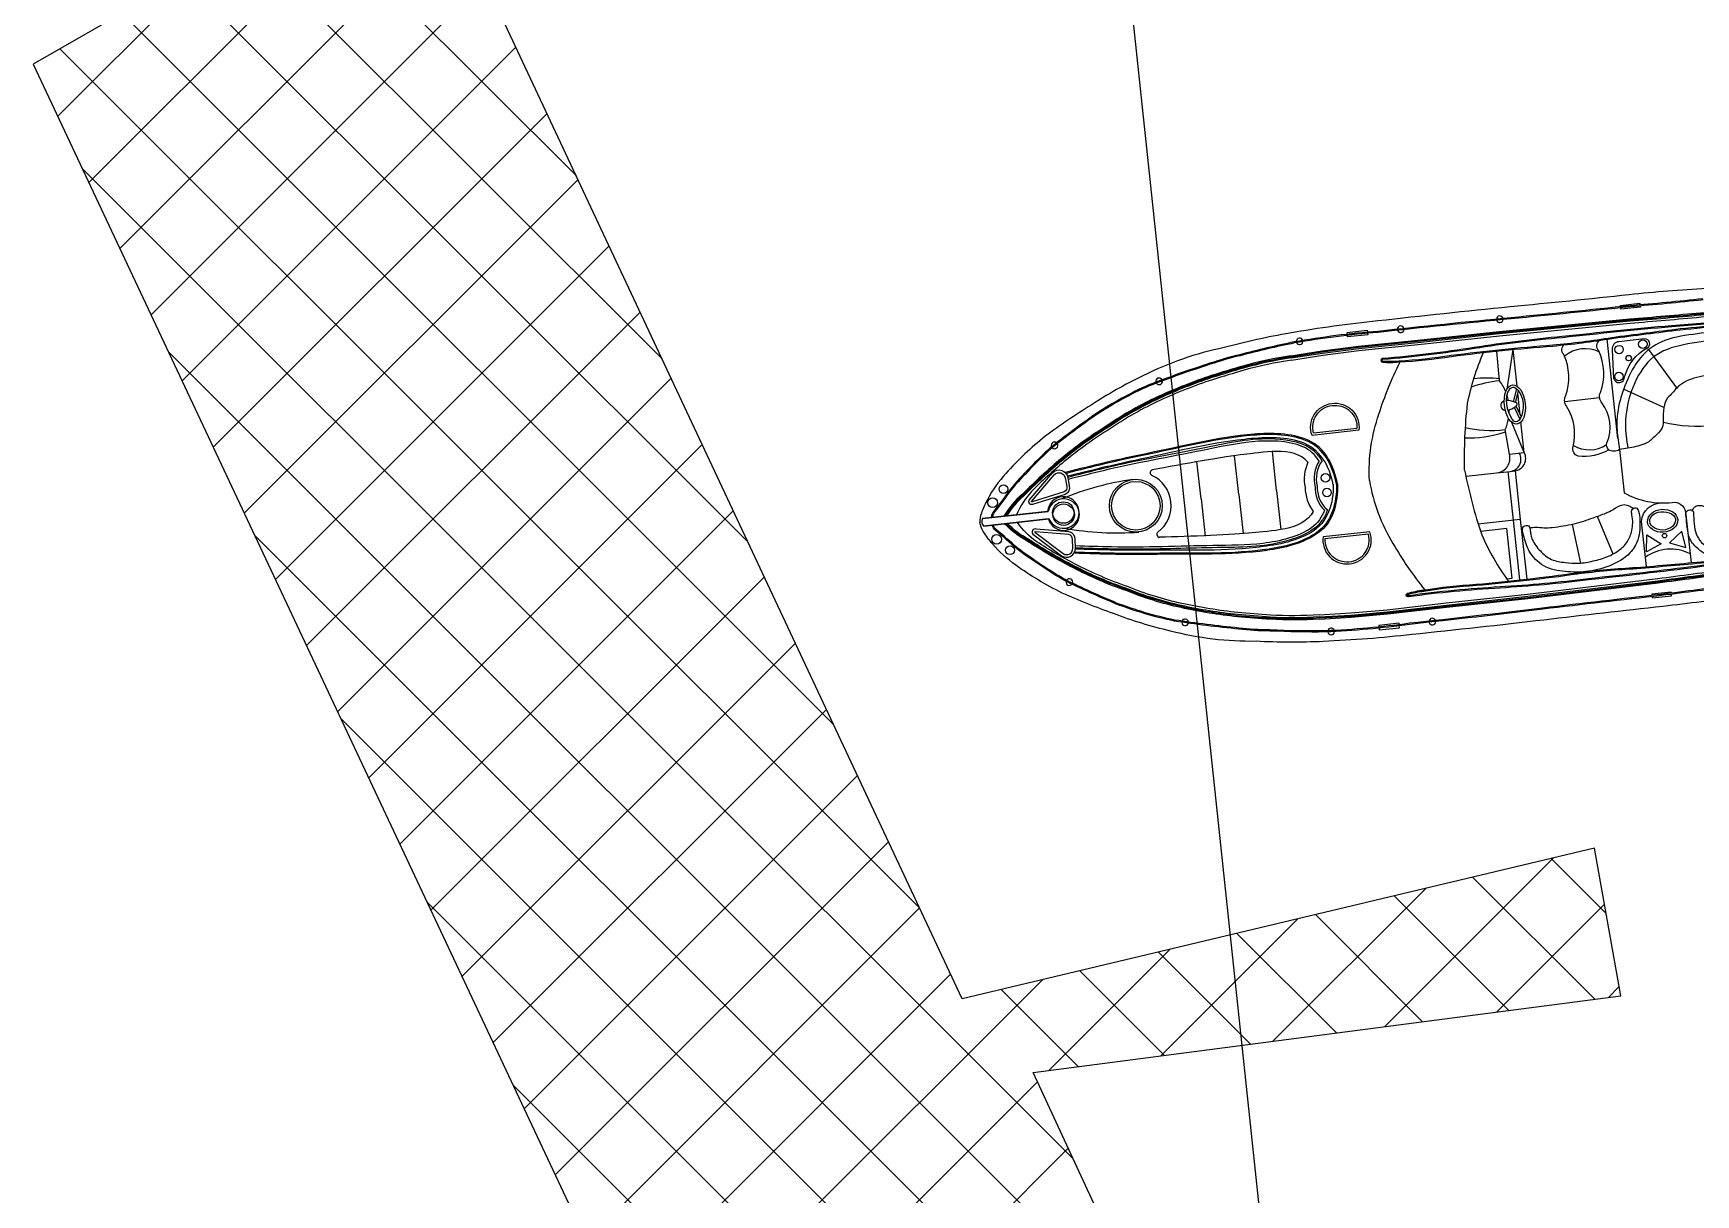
# Model space of a CAD drawing. Header units: metres. Extents: x 351288 to 357899, y 1752801 to 1757437.
# Drawn here: x 351837 to 351913.7, y 1753242.6 to 1753296.2 of the extents above; entities that cross this region are included whole.
import ezdxf

# ---------------------------------------------------------------- set-up
doc = ezdxf.new("R2010")
doc.units = ezdxf.units.M
doc.layers.add('PORT', color=5, linetype='Continuous')
doc.layers.add('village', color=3, linetype='Continuous')

msp = doc.modelspace()

# ---------------------------------------------------------------- linework, layer by layer
at = {"color": 32, "true_color": 0xcd6928}
for p, q in [((351910.088, 1753277.485), (351909.591, 1753282.075)), ((351904.977, 1753279.769), (351905.255, 1753281.605)), ((351905.439, 1753279.907), (351905.255, 1753281.605)), ((351912.816, 1753279.837), (351911.519, 1753281.599)), ((351905.274, 1753279.179), (351905.422, 1753279.785)), ((351905.37, 1753279.155), (351905.502, 1753279.697)), ((351905.583, 1753278.581), (351905.474, 1753279.583)), ((351912.211, 1753278.928), (351910.352, 1753279.765)), ((351905.301, 1753278.932), (351905.568, 1753278.385)), ((351905.389, 1753278.976), (351905.625, 1753278.493)), ((351909.249, 1753279.366), (351907.636, 1753279.192)), ((351905.771, 1753276.841), (351905.199, 1753278.235)), ((351905.771, 1753276.841), (351905.618, 1753278.257)), ((351892.597, 1753274.901), (351892.403, 1753276.699)), ((351894.342, 1753275.09), (351894.147, 1753276.893)), ((351905.087, 1753276.767), (351905.771, 1753276.841)), ((351890.852, 1753274.712), (351890.666, 1753276.435)), ((351894.342, 1753275.09), (351894.537, 1753273.286)), ((351890.852, 1753274.712), (351891.039, 1753272.989)), ((351892.597, 1753274.901), (351892.792, 1753273.103)), ((351905.256, 1753273.718), (351905.554, 1753270.961)), ((351905.585, 1753273.754), (351905.883, 1753270.998)), ((351908.378, 1753271.738), (351907.998, 1753273.527)), ((351909.868, 1753272.156), (351909.151, 1753273.893))]:
    msp.add_line(p, q, dxfattribs=at)
for points in [[(351923.327, 1753278.224, 0.01736), (351922.795, 1753282.235, 0.12634), (351922.048, 1753284.072, 0.172899), (351919.502, 1753284.758, 0.013884), (351917.313, 1753284.605, 0.008973), (351914.185, 1753284.414, 0.01509), (351910.613, 1753284.126, -0.002245), (351905.116, 1753283.569, 0.003342), (351899.018, 1753282.921, 0.016984), (351894.951, 1753282.359, 0.024546), (351891.925, 1753281.687, 0.067942), (351888.171, 1753280.382, 0.033948), (351885.777, 1753279.032, 0.022001), (351883.666, 1753277.598, 0.042872), (351881.844, 1753275.878, 0.059514), (351881.009, 1753274.694, 0.046364), (351880.715, 1753274.04, 0.104882), (351880.648, 1753273.609, 0.104882)], [(351914.015, 1753283.942, -0.006425), (351910.65, 1753283.623, -0.002217), (351905.165, 1753283.067, 0.003368), (351899.017, 1753282.439, 0.024633), (351895.154, 1753281.951, 0.015037), (351892.648, 1753281.361, 0.025439), (351891.267, 1753280.966, 0.013843), (351888.448, 1753279.971, 0.040266), (351885.992, 1753278.626, 0.016729), (351883.896, 1753277.059, 0.029739), (351882.04, 1753275.142, -0.01525), (351881.29, 1753274.135, 0.132389), (351881.19, 1753273.93, 0.028442), (351881.172, 1753273.839, 0.028442)], [(351914.02, 1753283.893, -0.006424), (351910.655, 1753283.574, -0.002217), (351905.169, 1753283.018, 0.003368), (351899.021, 1753282.39, 0.024633), (351895.164, 1753281.903, 0.015038), (351892.66, 1753281.313, 0.025461), (351891.282, 1753280.919, 0.013839), (351888.467, 1753279.925, 0.040238), (351886.02, 1753278.585, 0.016715), (351883.928, 1753277.021, 0.029693), (351882.079, 1753275.111, -0.015234), (351881.328, 1753274.104, 0.134036), (351881.238, 1753273.919, 0.024879), (351881.223, 1753273.845, 0.024879)], [(351895.003, 1753281.31), (351896.445, 1753281.536), (351898.119, 1753281.752), (351900.853, 1753282.03), (351904.607, 1753282.436), (351910.634, 1753283.018, 0.002601), (351913.91, 1753283.3, -0.004411), (351916.695, 1753283.541, -0.013009), (351918.619, 1753283.619, -0.113396), (351919.679, 1753283.367, -0.146005), (351920.164, 1753282.913, -1.595219)], [(351895.01, 1753281.261), (351896.451, 1753281.487), (351898.124, 1753281.703), (351900.859, 1753281.981), (351904.612, 1753282.387), (351910.638, 1753282.969, 0.002601), (351913.915, 1753283.25, -0.004411), (351916.699, 1753283.492, -0.013003), (351918.619, 1753283.57, -0.113337), (351919.657, 1753283.322, -0.144821), (351920.115, 1753282.897, -0.138987)], [(351895.018, 1753281.212), (351896.458, 1753281.438), (351898.13, 1753281.653), (351900.864, 1753281.932), (351904.617, 1753282.338), (351910.643, 1753282.919, 0.002601), (351913.919, 1753283.201, -0.00441), (351916.702, 1753283.443, -0.012997), (351918.619, 1753283.52, -0.113276), (351919.635, 1753283.278, -0.142458), (351920.068, 1753282.88, -0.142458)], [(351895.033, 1753281.115), (351896.472, 1753281.34), (351898.141, 1753281.555), (351900.874, 1753281.833), (351904.627, 1753282.239), (351910.651, 1753282.821, 0.002601), (351913.928, 1753283.103, -0.00441), (351916.71, 1753283.344, -0.002867), (351917.131, 1753283.37, -0.002867)], [(351918.929, 1753278.617), (351918.824, 1753279.592, 0.202722), (351917.189, 1753282.507, 0.178768), (351915.632, 1753282.965, -0.010028), (351912.57, 1753282.7, 0.005356), (351907.525, 1753282.197, 0.016605), (351903.455, 1753281.693, -0.018921), (351899.231, 1753281.184, 0.925873), (351899.224, 1753281.017, 0.041202), (351899.984, 1753281.027, 0.024461), (351902.41, 1753281.285, -0.012888), (351907.085, 1753281.763, 0.019359), (351909.813, 1753282.112, -0.002375), (351912.97, 1753282.517, 0.006386), (351914.985, 1753282.719, 0.013656), (351915.791, 1753282.816, 0.862706), (351915.792, 1753282.971, -0.648089)], [(351915.787, 1753282.921, 0.016488), (351915.636, 1753282.916, -0.010023), (351912.574, 1753282.651, 0.005356), (351907.53, 1753282.148, 0.016607), (351903.463, 1753281.644, -0.018921), (351899.235, 1753281.135, -0.01143), (351899.233, 1753281.135, 0.913283), (351899.229, 1753281.067, 0.041174), (351899.98, 1753281.077, 0.024478), (351902.403, 1753281.334, -0.012889), (351907.081, 1753281.812, 0.019362), (351909.806, 1753282.161, -0.002377), (351912.965, 1753282.567, 0.006391), (351914.98, 1753282.768, 0.013664), (351915.784, 1753282.865, -0.000701), (351915.784, 1753282.865, 0.819976), (351915.787, 1753282.921, 0.819976)], [(351909.67, 1753276.967, -0.164009), (351908.264, 1753276.679, -0.407559), (351908.022, 1753277.117, 0.20466), (351907.74, 1753278.958, -0.28657), (351907.671, 1753279.446, 0.198759), (351907.596, 1753281.369, -0.45148), (351907.633, 1753281.847, -1.463971)], [(351910.166, 1753276.977, -0.291269), (351909.661, 1753276.972, -0.299867), (351909.585, 1753277.286, 0.273478), (351909.354, 1753279.132, -0.28657), (351909.285, 1753279.621, 0.198759), (351909.21, 1753281.543, -0.45148), (351909.247, 1753282.022, -1.463971)], [(351895.003, 1753281.31, 0.031596), (351892.778, 1753280.835, 0.004928), (351891.328, 1753280.397, 0.02844), (351888.875, 1753279.428, 0.042875), (351886.567, 1753278.12, 0.035347), (351884.414, 1753276.575, 0.024093), (351882.602, 1753274.911, 0.079837), (351881.754, 1753273.902)], [(351895.01, 1753281.261, 0.031592), (351892.792, 1753280.788, 0.004926), (351891.344, 1753280.35, 0.028436), (351888.896, 1753279.384, 0.042895), (351886.593, 1753278.078, 0.035363), (351884.446, 1753276.537, 0.024111), (351882.636, 1753274.875, 0.077658), (351881.816, 1753273.909, 0.077658)], [(351895.017, 1753281.212, 0.031588), (351892.805, 1753280.74, 0.004924), (351891.359, 1753280.302, 0.028433), (351888.916, 1753279.339, 0.042917), (351886.62, 1753278.037, 0.035379), (351884.477, 1753276.499, 0.02413), (351882.669, 1753274.838, 0.075408), (351881.878, 1753273.916, 0.075408)], [(351895.032, 1753281.114, 0.031581), (351892.832, 1753280.645, 0.00492), (351891.389, 1753280.208, 0.028426), (351888.958, 1753279.249, 0.042959), (351886.674, 1753277.954, 0.035411), (351884.541, 1753276.423, 0.028829), (351883.022, 1753275.03, 0.092336), (351882.339, 1753273.966, 0.080328)], [(351903.018, 1753276.028, -0.033687), (351903.152, 1753279.105, -0.051879), (351903.891, 1753281.463, -1.92312)], [(351898.625, 1753275.553, -0.096403), (351899.064, 1753278.623, -0.040538), (351900.045, 1753281.031, -1.92312)], [(351918.929, 1753278.617), (351918.541, 1753278.544), (351917.357, 1753278.409, -0.448043), (351916.733, 1753278.903, 0.025561), (351916.567, 1753279.495, 0.15676), (351916.142, 1753280.058, 0.144288), (351915.694, 1753280.337, 0.079427), (351914.7, 1753280.447, 0.054179), (351913.591, 1753280.273, 0.127294), (351912.803, 1753279.824, -0.025195), (351912.387, 1753279.37, 0.112656), (351912.21, 1753278.923, 0.061652), (351912.184, 1753278.322, -0.222278), (351912.035, 1753277.852, -0.049109), (351911.708, 1753277.508, -0.09997), (351911.286, 1753277.225, -0.045992), (351910.555, 1753277.042), (351910.166, 1753276.977)], [(351898.137, 1753277.87), (351895.976, 1753277.636, -0.483063), (351896.887, 1753279.11, -0.50024), (351898.137, 1753277.87, -0.418424)], [(351923.327, 1753278.224, -0.01736), (351923.665, 1753274.193, -0.12634), (351923.328, 1753272.239, -0.172899), (351920.987, 1753271.024, -0.013884), (351918.816, 1753270.705, -0.008973), (351915.719, 1753270.223, -0.01509), (351912.168, 1753269.741, 0.002245), (351906.68, 1753269.11, -0.003342), (351900.584, 1753268.439, -0.016984), (351896.491, 1753268.119, -0.024546), (351893.392, 1753268.128, -0.067942), (351889.445, 1753268.6, -0.033948), (351886.817, 1753269.407, -0.022001), (351884.449, 1753270.357, -0.042872), (351882.301, 1753271.647, -0.059514), (351881.233, 1753272.626, -0.046364), (351880.806, 1753273.202, -0.104882), (351880.648, 1753273.609, -0.104882)], [(351903.085, 1753275.755), (351904.505, 1753275.908, 0.462925), (351905.087, 1753276.767), (351904.893, 1753277.904)], [(351919.124, 1753276.816), (351919.22, 1753275.925, -0.202722), (351918.247, 1753272.728, -0.178768), (351916.823, 1753271.948, 0.010028), (351913.776, 1753271.552, -0.005356), (351908.74, 1753270.966, -0.016605), (351904.656, 1753270.588, 0.018921), (351900.421, 1753270.182, -0.925873), (351900.379, 1753270.343, -0.041202), (351901.123, 1753270.496, -0.024461), (351903.548, 1753270.762, 0.012888), (351908.217, 1753271.295, -0.019359), (351910.957, 1753271.538, 0.002375), (351914.127, 1753271.816, -0.006386), (351916.139, 1753272.051, -0.013656), (351916.947, 1753272.128, -0.862706), (351916.981, 1753271.977, 0.648089)], [(351904.505, 1753275.908), (351905.12, 1753275.975, 0.545737), (351905.541, 1753276.816, 0.282905)], [(351905.12, 1753275.975), (351905.343, 1753275.999, 0.516839), (351905.771, 1753276.841, 0.282905)], [(351910.166, 1753276.977), (351910.381, 1753274.983, 0.158322), (351912.601, 1753274.541, -0.417676), (351913.212, 1753274.107), (351913.466, 1753271.756)], [(351884.704, 1753275.695), (351884.775, 1753275.303, -0.382221), (351884.586, 1753274.913), (351883.119, 1753274.457, -0.786544), (351882.925, 1753274.652), (351884.005, 1753275.914, -0.616464), (351884.704, 1753275.695, -3.844907)], [(351903.018, 1753276.028, 0.033687), (351903.807, 1753273.051, 0.051879), (351905.033, 1753270.905, 1.92312)], [(351898.625, 1753275.553, 0.096403), (351899.71, 1753272.648, 0.040538), (351901.183, 1753270.505, 1.92312)], [(351911.407, 1753271.575), (351911.18, 1753273.666, -0.406088), (351912.142, 1753274.516)], [(351915.453, 1753270.648, 0.006425), (351912.098, 1753270.24, 0.002217), (351906.62, 1753269.61, -0.003368), (351900.48, 1753268.91, -0.024633), (351896.603, 1753268.56, -0.015037), (351894.028, 1753268.602, -0.025439), (351892.594, 1753268.692, -0.013843), (351889.628, 1753269.061, -0.040266), (351886.941, 1753269.85, -0.016729), (351884.558, 1753270.933, -0.029739), (351882.335, 1753272.409, 0.01525), (351881.388, 1753273.232, -0.132389), (351881.246, 1753273.411, -0.028442), (351881.209, 1753273.495, -0.028442)], [(351915.447, 1753270.697, 0.006424), (351912.092, 1753270.289, 0.002217), (351906.614, 1753269.659, -0.003368), (351900.474, 1753268.959, -0.024633), (351896.601, 1753268.61, -0.015038), (351894.029, 1753268.651, -0.025461), (351892.6, 1753268.741, -0.013839), (351889.637, 1753269.11, -0.040238), (351886.96, 1753269.896, -0.016715), (351884.582, 1753270.976, -0.029693), (351882.367, 1753272.447, 0.015234), (351881.418, 1753273.271, -0.134036), (351881.291, 1753273.432, -0.024879), (351881.26, 1753273.501, -0.024879)], [(351896.317, 1753269.155, -0.031596), (351894.043, 1753269.143, -0.004928), (351892.533, 1753269.261, -0.02844), (351889.929, 1753269.682, -0.042875), (351887.394, 1753270.467, -0.035347), (351884.961, 1753271.516, -0.024093), (351882.835, 1753272.755, -0.079837), (351881.791, 1753273.558)], [(351896.314, 1753269.204, -0.031592), (351894.046, 1753269.192, -0.004926), (351892.538, 1753269.31, -0.028436), (351889.94, 1753269.731, -0.042895), (351887.412, 1753270.514, -0.035363), (351884.984, 1753271.56, -0.024111), (351882.86, 1753272.797, -0.077658), (351881.853, 1753273.565, -0.077658)], [(351896.311, 1753269.253, -0.031588), (351894.049, 1753269.241, -0.004924), (351892.542, 1753269.36, -0.028433), (351889.95, 1753269.779, -0.042917), (351887.429, 1753270.56, -0.035379), (351885.007, 1753271.604, -0.02413), (351882.885, 1753272.84, -0.075408), (351881.915, 1753273.572, -0.075408)], [(351896.304, 1753269.352, -0.031581), (351894.055, 1753269.34, -0.00492), (351892.552, 1753269.458, -0.028426), (351889.971, 1753269.875, -0.042959), (351887.464, 1753270.652, -0.035411), (351885.052, 1753271.691, -0.028829), (351883.271, 1753272.727, -0.092336), (351882.376, 1753273.622, -0.080328)], [(351885.056, 1753272.438), (351885.042, 1753272.836, 0.382221), (351884.774, 1753273.176), (351883.243, 1753273.309, 0.786544), (351883.095, 1753273.076), (351884.42, 1753272.075, 0.616464), (351885.056, 1753272.438, 3.844907)], [(351896.312, 1753269.253), (351897.767, 1753269.341), (351899.446, 1753269.488), (351902.176, 1753269.8), (351905.929, 1753270.206), (351911.94, 1753270.926, -0.002601), (351915.201, 1753271.351, 0.00441), (351917.971, 1753271.71, 0.012997), (351919.86, 1753272.045, 0.113276), (351920.801, 1753272.498, 0.142458), (351921.139, 1753272.98, 0.142458)], [(351896.314, 1753269.204), (351897.77, 1753269.292), (351899.451, 1753269.438), (351902.181, 1753269.751), (351905.935, 1753270.157), (351911.946, 1753270.877, -0.002601), (351915.207, 1753271.302, 0.004411), (351917.978, 1753271.662, 0.013003), (351919.871, 1753271.996, 0.113337), (351920.831, 1753272.46, 0.144821), (351921.189, 1753272.973, 0.138987)], [(351896.317, 1753269.155), (351897.774, 1753269.242), (351899.456, 1753269.389), (351902.187, 1753269.702), (351905.94, 1753270.108), (351911.952, 1753270.828, -0.002601), (351915.213, 1753271.253, 0.004411), (351917.985, 1753271.613, 0.013009), (351919.881, 1753271.948, 0.113396), (351920.862, 1753272.421, 0.146005), (351921.24, 1753272.968, 1.595219)], [(351898.643, 1753273.185), (351896.483, 1753272.951, 0.483063), (351897.688, 1753271.706, 0.50024), (351898.643, 1753273.185, 0.418424)], [(351896.306, 1753269.352), (351897.759, 1753269.439), (351899.436, 1753269.586), (351902.165, 1753269.898), (351905.918, 1753270.304), (351911.927, 1753271.024, -0.002601), (351915.189, 1753271.449, 0.00441), (351917.957, 1753271.808, 0.002867), (351918.374, 1753271.873, 0.002867)], [(351916.966, 1753272.024, -0.016488), (351916.817, 1753271.997, 0.010023), (351913.769, 1753271.601, -0.005356), (351908.734, 1753271.015, -0.016607), (351904.653, 1753270.637, 0.018921), (351900.414, 1753270.231, 0.01143), (351900.412, 1753270.23, -0.913283), (351900.394, 1753270.296, -0.041174), (351901.13, 1753270.447, -0.024478), (351903.551, 1753270.713, 0.012889), (351908.224, 1753271.246, -0.019362), (351910.96, 1753271.489, 0.002377), (351914.133, 1753271.767, -0.006391), (351916.145, 1753272.001, -0.013664), (351916.951, 1753272.079, 0.000701), (351916.951, 1753272.079, -0.819976), (351916.966, 1753272.024, -0.819976)]]:
    msp.add_lwpolyline(points, format="xyb", dxfattribs=at)
for points in [[(351910.219, 1753283.578), (351910.212, 1753283.641), (351911.107, 1753283.738), (351911.116, 1753283.662)], [(351911.121, 1753283.613), (351911.126, 1753283.563), (351910.231, 1753283.467), (351910.225, 1753283.529)], [(351897.6, 1753282.305), (351897.591, 1753282.39), (351898.527, 1753282.491), (351898.537, 1753282.399)], [(351898.542, 1753282.35), (351898.549, 1753282.286), (351897.613, 1753282.184), (351897.606, 1753282.256)], [(351904.633, 1753280.158), (351904.502, 1753281.529)], [(351905.343, 1753275.999), (351905.585, 1753273.754), (351903.646, 1753273.544)], [(351905.013, 1753275.963), (351905.256, 1753273.718)], [(351880.774, 1753273.796), (351883.799, 1753274.123)], [(351883.775, 1753274.121), (351880.774, 1753273.796)], [(351880.811, 1753273.452), (351883.836, 1753273.779)], [(351883.812, 1753273.777), (351880.811, 1753273.452)], [(351904.958, 1753271.01), (351905.214, 1753271.038), (351904.966, 1753273.332), (351903.756, 1753273.201)], [(351912.555, 1753270.351), (351912.55, 1753270.4), (351911.655, 1753270.304), (351911.662, 1753270.242)], [(351911.667, 1753270.192), (351911.674, 1753270.129), (351912.569, 1753270.226), (351912.56, 1753270.302)], [(351899.997, 1753268.895), (351899.99, 1753268.96), (351899.055, 1753268.859), (351899.062, 1753268.787)], [(351899.068, 1753268.738), (351899.077, 1753268.653), (351900.013, 1753268.754), (351900.003, 1753268.846)]]:
    msp.add_lwpolyline(points, dxfattribs=at)
for points in [[(351909.893, 1753280.277, 0.917705), (351910.401, 1753280.338, -0.209704), (351911.431, 1753281.664, 0.850912), (351911.319, 1753282.088), (351910.14, 1753281.96, 0.435659), (351909.829, 1753281.594)], [(351898.047, 1753277.96), (351896.046, 1753277.743, -0.460147), (351896.9, 1753279.012, -0.47706)], [(351884.582, 1753275.674), (351884.655, 1753275.275, -0.383069), (351884.544, 1753275.029), (351883.061, 1753274.568, -0.853636), (351883.028, 1753274.583), (351884.096, 1753275.83, -0.613527)], [(351884.933, 1753272.433), (351884.919, 1753272.838, 0.383069), (351884.757, 1753273.054), (351883.21, 1753273.188, 0.853636), (351883.181, 1753273.166), (351884.492, 1753272.176, 0.613527)], [(351898.575, 1753273.078), (351896.573, 1753272.862, 0.460147), (351897.679, 1753271.804, 0.47706)]]:
    msp.add_lwpolyline(points, format="xyb", close=True, dxfattribs=at)
for points in [[(351912.092, 1753272.636), (351911.405, 1753272.257), (351911.42, 1753273.041)], [(351912.472, 1753272.677), (351913.224, 1753272.453), (351913.041, 1753273.216)]]:
    msp.add_lwpolyline(points, close=True, dxfattribs=at)
for centre, radius in [((351911.242, 1753281.849), 0.196), ((351910.143, 1753281.598), 0.196), ((351910.585, 1753281.204), 0.127), ((351910.138, 1753280.358), 0.196), ((351896.593, 1753275.673), 0.197), ((351881.734, 1753275.153), 0.202), ((351887.845, 1753274.387), 1.22), ((351887.845, 1753274.387), 1.22), ((351887.845, 1753274.387), 1.121), ((351887.845, 1753274.387), 1.121), ((351896.666, 1753275.001), 0.197), ((351881.242, 1753274.528), 0.225), ((351884.502, 1753274.074), 0.496), ((351884.512, 1753273.978), 0.496), ((351881.425, 1753272.837), 0.225), ((351912.244, 1753273.008), 0.105), ((351882.039, 1753272.332), 0.202)]:
    msp.add_circle(centre, radius, dxfattribs=at)
for centre, radius, start, end in [((351900.069, 1753282.539), 0.153, 11.04343, 181.14255), ((351904.639, 1753282.999), 0.153, 12.26799, 178.77045), ((351904.639, 1753282.999), 0.153, 197.39466, 353.64378), ((351895.403, 1753281.981), 0.153, 14.4465, 184.85309), ((351895.403, 1753281.981), 0.153, 203.51198, 355.78761), ((351900.069, 1753282.539), 0.153, 199.80272, 352.38325), ((351908.578, 1753280.197), 1.444, 62.7971, 130.94459), ((351888.919, 1753280.132), 0.153, 26.46113, 194.5568), ((351888.919, 1753280.132), 0.153, 213.19186, 7.82607), ((351902.795, 1753278.804), 2.283, 21.60685, 36.36265), ((351904.908, 1753279.015), 0.223, 106.97495, 265.32051), ((351904.979, 1753278.446), 0.799, 99.7879, 100.05721), ((351904.856, 1753279.586), 0.799, 272.28809, 272.5574), ((351904.979, 1753278.446), 0.799, 64.57727, 92.21735), ((351902.795, 1753278.804), 2.283, 11.07514, 17.41446), ((351904.856, 1753279.586), 0.799, 281.77517, 307.76804), ((351902.795, 1753278.804), 2.283, 356.12176, 0.36167), ((351905.333, 1753279.061), 0.107, 276.17265, 96.17265), ((351902.795, 1753278.804), 2.283, 336.79762, 350.14864), ((351913.797, 1753285.246), 7.186, 257.07217, 294.54475), ((351884.095, 1753277.175), 0.153, 50.80017, 205.94222), ((351884.095, 1753277.175), 0.153, 224.57999, 32.16241), ((351908.771, 1753278.412), 1.444, 239.37267, 303.57683), ((351888.634, 1753275.911), 0.13, 100.5103, 246.97804), ((351887.991, 1753274.448), 1.468, 4.4323, 66.23342), ((351897.479, 1753275.616), 1.863, 155.29679, 191.89913), ((351897.552, 1753275.647), 1.48, 147.13444, 194.88419), ((351897.552, 1753275.647), 1.381, 143.67707, 194.88419), ((351889.467, 1753262.756), 12.964, 97.77446, 112.84527), ((351897.519, 1753275.246), 1.863, 180.44617, 217.04851), ((351897.597, 1753275.231), 1.48, 177.46111, 225.21086), ((351897.597, 1753275.231), 1.381, 177.46111, 228.66823), ((351884.502, 1753274.074), 0.728, 203.83912, 176.28867), ((351884.512, 1753273.978), 0.728, 196.05662, 168.50618), ((351888.001, 1753274.359), 1.468, 306.11188, 7.913), ((351881.029, 1753273.65), 0.294, 150.08001, 222.26529), ((351881.029, 1753273.65), 0.294, 150.08001, 222.26529), ((351886.943, 1753286.096), 12.964, 259.50003, 274.57084), ((351888.941, 1753273.067), 0.13, 125.36726, 271.835), ((351912.528, 1753270.373), 2.01, 63.64121, 125.52869), ((351884.777, 1753270.862), 0.153, 166.40308, 321.54513), ((351884.777, 1753270.862), 0.153, 340.18289, 147.76531), ((351890.122, 1753269.004), 0.153, 177.7885, 345.88417), ((351890.122, 1753269.004), 0.153, 4.51923, 159.15344), ((351901.529, 1753269.037), 0.153, 19.96204, 172.54257), ((351901.529, 1753269.037), 0.153, 191.20275, 1.30187), ((351896.852, 1753268.584), 0.153, 187.49221, 357.8988), ((351896.852, 1753268.584), 0.153, 16.55769, 168.83332)]:
    msp.add_arc(centre, radius, start, end, dxfattribs=at)
for start_param, end_param in [(4.712389, 5.232342), (0.830012, 1.576846)]:
    msp.add_ellipse((351904.755, 1753279.03), major_axis=(-2.651, -0.287), ratio=0.425319, start_param=start_param, end_param=end_param, dxfattribs=at)
for centre, major_axis, ratio in [((351905.333, 1753279.061), (-0.098, 0.902), 0.533092), ((351912.155, 1753273.694), (-0.697, -0.044), 0.758117)]:
    msp.add_ellipse(centre, major_axis=major_axis, ratio=ratio, dxfattribs=at)
for points in [[(351918.929, 1753278.617), (351918.67, 1753279.714), (351918.071, 1753280.884), (351917.347, 1753281.696), (351916.245, 1753282.304), (351915.191, 1753282.462), (351913.751, 1753282.325), (351912.257, 1753282.018), (351911.239, 1753281.344), (351910.527, 1753280.196), (351910.154, 1753279.102), (351910.05, 1753277.873), (351910.166, 1753276.977)], [(351913.525, 1753274.171), (351913.684, 1753274.369), (351914.034, 1753274.368), (351914.431, 1753274.165), (351914.897, 1753274.048), (351915.592, 1753274.084), (351916.065, 1753274.252), (351916.59, 1753274.67), (351916.925, 1753275.043), (351917.067, 1753275.64), (351917.036, 1753276.05), (351917.044, 1753276.336), (351917.237, 1753276.46), (351917.709, 1753276.524), (351918.615, 1753276.648), (351919.066, 1753276.73), (351919.156, 1753276.229), (351919.113, 1753275.267), (351918.919, 1753274.547), (351918.576, 1753273.773), (351918.013, 1753273.093), (351917.38, 1753272.623), (351916.717, 1753272.292), (351916.018, 1753272.062), (351915.251, 1753271.966), (351914.469, 1753272.023), (351914.061, 1753272.199), (351913.704, 1753272.472), (351913.351, 1753273.019), (351913.288, 1753273.404), (351913.237, 1753273.882), (351913.285, 1753274.155), (351913.525, 1753274.171), (351913.586, 1753273.946), (351913.627, 1753273.424), (351913.747, 1753272.987), (351914.04, 1753272.612), (351914.392, 1753272.377), (351914.881, 1753272.295), (351915.788, 1753272.357), (351916.517, 1753272.594), (351917.155, 1753272.909), (351917.662, 1753273.248), (351917.967, 1753273.562), (351918.278, 1753274.013), (351918.537, 1753274.61), (351918.655, 1753275.075), (351918.712, 1753275.624), (351918.715, 1753276.077), (351918.704, 1753276.397), (351918.709, 1753276.64), (351918.835, 1753276.721)], [(351906.077, 1753273.039), (351906.043, 1753273.228), (351905.965, 1753273.461), (351905.742, 1753273.423), (351905.735, 1753273.027), (351906.001, 1753272.289), (351906.669, 1753271.615), (351907.667, 1753271.35), (351908.615, 1753271.344), (351909.715, 1753271.618), (351910.643, 1753272.208), (351911.009, 1753272.819), (351911.108, 1753273.739), (351911.041, 1753274.14), (351910.92, 1753274.29), (351910.736, 1753274.187), (351910.739, 1753273.972), (351910.73, 1753273.244), (351910.528, 1753272.732), (351910.118, 1753272.315), (351909.623, 1753272.04), (351908.944, 1753271.838), (351908.279, 1753271.731), (351907.657, 1753271.769), (351907.023, 1753271.91), (351906.514, 1753272.298), (351906.141, 1753272.829), (351906.077, 1753273.039)], [(351910.799, 1753274.257), (351910.581, 1753274.385), (351910.312, 1753274.418), (351909.873, 1753274.206), (351909.523, 1753274.035), (351908.942, 1753273.819), (351908.05, 1753273.538), (351907.568, 1753273.445), (351907.064, 1753273.37), (351906.666, 1753273.358), (351906.305, 1753273.38), (351906.026, 1753273.354)]]:
    msp.add_spline(points, degree=3, dxfattribs=at)
for points, knots in [([(351918.541, 1753278.544), (351918.333, 1753279.655), (351917.929, 1753280.629), (351916.459, 1753281.98), (351915.433, 1753282.145), (351913.252, 1753281.868), (351912.109, 1753281.732), (351910.84, 1753280.302), (351910.446, 1753279.171), (351910.436, 1753277.786), (351910.491, 1753277.429), (351910.555, 1753277.042)], [0, 0, 0, 0, 0.0684102, 0.0684102, 0.1368204, 0.1368204, 0.2052306, 0.2052306, 0.2736407, 0.2736407, 0.2974604, 0.2974604, 0.2974604, 0.2974604]), ([(351905.246, 1753279.865), (351905.144, 1753279.854), (351905.019, 1753279.713), (351904.869, 1753278.978), (351905.168, 1753278.293), (351905.582, 1753278.223), (351905.81, 1753278.774), (351905.594, 1753279.663), (351905.378, 1753279.879), (351905.246, 1753279.865)], [0, 0, 0, 0, 1.031451, 1.031451, 2.992455, 2.992455, 4.95346, 4.95346, 6.283185, 6.283185, 6.283185, 6.283185]), ([(351897.151, 1753275.393), (351896.99, 1753276.225), (351896.592, 1753277.076), (351894.991, 1753277.752), (351894.089, 1753277.757), (351891.562, 1753277.556), (351889.98, 1753277.121), (351887.085, 1753276.545), (351885.858, 1753276.245), (351884.586, 1753275.922)], [0, 0, 0, 0, 0.0462196, 0.0462196, 0.0924392, 0.0924392, 0.1947325, 0.1947325, 0.2709084, 0.2709084, 0.2709084, 0.2709084]), ([(351897.102, 1753275.384), (351896.936, 1753276.241), (351896.505, 1753277.088), (351894.847, 1753277.726), (351893.927, 1753277.704), (351891.392, 1753277.469), (351889.803, 1753277.042), (351886.981, 1753276.468), (351885.825, 1753276.186), (351884.623, 1753275.88)], [0, 0, 0, 0, 0.0480884, 0.0480884, 0.0961768, 0.0961768, 0.1985377, 0.1985377, 0.2704106, 0.2704106, 0.2704106, 0.2704106]), ([(351896.957, 1753275.356), (351896.788, 1753276.23), (351896.335, 1753277.033), (351894.637, 1753277.603), (351893.699, 1753277.546), (351891.127, 1753277.264), (351889.495, 1753276.84), (351886.766, 1753276.263), (351885.725, 1753276.008), (351884.691, 1753275.746)], [0, 0, 0, 0, 0.0508337, 0.0508337, 0.1016674, 0.1016674, 0.2060328, 0.2060328, 0.2709084, 0.2709084, 0.2709084, 0.2709084]), ([(351896.44, 1753276.465), (351896.341, 1753276.627), (351895.848, 1753277.255), (351893.761, 1753277.659), (351890.903, 1753277.005), (351887.686, 1753276.453), (351885.57, 1753275.918), (351884.703, 1753275.698)], [0.0234044, 0.0234044, 0.0234044, 0.0234044, 0.0350942, 0.0739111, 0.138251, 0.2165713, 0.2709084, 0.2709084, 0.2709084, 0.2709084]), ([(351896.309, 1753276.45), (351896.117, 1753276.74), (351895.876, 1753276.972), (351894.864, 1753277.404), (351893.981, 1753277.412), (351892.436, 1753277.267), (351891.69, 1753277.094), (351889.402, 1753276.638), (351887.854, 1753276.367), (351885.799, 1753275.874), (351885.264, 1753275.738), (351884.728, 1753275.603)], [0.0248254, 0.0248254, 0.0248254, 0.0248254, 0.0474598, 0.0474598, 0.0949196, 0.0949196, 0.1423794, 0.1423794, 0.237299, 0.237299, 0.2709084, 0.2709084, 0.2709084, 0.2709084]), ([(351895.787, 1753276.394), (351895.132, 1753277.189), (351893.579, 1753276.824), (351892.002, 1753276.67), (351889.954, 1753276.305), (351888.607, 1753276.038)], [0.0313661, 0.0313661, 0.0313661, 0.0313661, 0.1084744, 0.1084744, 0.1920729, 0.1920729, 0.1920729, 0.1920729]), ([(351897.151, 1753275.393), (351897.171, 1753274.546), (351896.965, 1753273.63), (351895.545, 1753272.628), (351894.665, 1753272.43), (351892.153, 1753272.086), (351890.515, 1753272.173), (351887.564, 1753272.117), (351886.301, 1753272.147), (351884.989, 1753272.191)], [0, 0, 0, 0, 0.0462196, 0.0462196, 0.0924392, 0.0924392, 0.1947325, 0.1947325, 0.2709084, 0.2709084, 0.2709084, 0.2709084]), ([(351897.102, 1753275.392), (351897.123, 1753274.52), (351896.882, 1753273.6), (351895.399, 1753272.622), (351894.496, 1753272.447), (351891.969, 1753272.134), (351890.325, 1753272.212), (351887.446, 1753272.169), (351886.256, 1753272.198), (351885.017, 1753272.24)], [0, 0, 0, 0, 0.0480884, 0.0480884, 0.0961768, 0.0961768, 0.1985377, 0.1985377, 0.2704106, 0.2704106, 0.2704106, 0.2704106]), ([(351896.953, 1753275.389), (351896.975, 1753274.498), (351896.705, 1753273.617), (351895.168, 1753272.698), (351894.239, 1753272.553), (351891.667, 1753272.278), (351889.981, 1753272.343), (351887.192, 1753272.324), (351886.121, 1753272.35), (351885.055, 1753272.385)], [0, 0, 0, 0, 0.0508337, 0.0508337, 0.1016674, 0.1016674, 0.2060328, 0.2060328, 0.2709084, 0.2709084, 0.2709084, 0.2709084]), ([(351896.685, 1753274.194), (351896.623, 1753274.015), (351896.276, 1753273.297), (351894.324, 1753272.455), (351891.392, 1753272.483), (351888.131, 1753272.335), (351885.95, 1753272.405), (351885.056, 1753272.434)], [0.0234044, 0.0234044, 0.0234044, 0.0234044, 0.0350942, 0.0739111, 0.138251, 0.2165713, 0.2709084, 0.2709084, 0.2709084, 0.2709084]), ([(351896.555, 1753274.181), (351896.429, 1753273.857), (351896.243, 1753273.579), (351895.347, 1753272.941), (351894.486, 1753272.744), (351892.946, 1753272.556), (351892.179, 1753272.564), (351889.847, 1753272.521), (351888.277, 1753272.455), (351886.165, 1753272.497), (351885.612, 1753272.515), (351885.06, 1753272.533)], [0.0248254, 0.0248254, 0.0248254, 0.0248254, 0.0474598, 0.0474598, 0.0949196, 0.0949196, 0.1423794, 0.1423794, 0.237299, 0.237299, 0.2709084, 0.2709084, 0.2709084, 0.2709084]), ([(351911.557, 1753273.656), (351911.571, 1753273.425), (351911.936, 1753273.209), (351912.641, 1753273.347), (351912.835, 1753273.647), (351912.592, 1753274.086), (351912.125, 1753274.196), (351911.645, 1753273.952), (351911.548, 1753273.796), (351911.557, 1753273.656)], [0, 0, 0, 0, 1.743273, 1.743273, 3.486547, 3.486547, 5.22982, 5.22982, 6.283185, 6.283185, 6.283185, 6.283185]), ([(351896.032, 1753274.124), (351895.563, 1753273.208), (351893.967, 1753273.233), (351892.394, 1753273.046), (351890.315, 1753272.965), (351888.942, 1753272.938)], [0.0313661, 0.0313661, 0.0313661, 0.0313661, 0.1084744, 0.1084744, 0.1920729, 0.1920729, 0.1920729, 0.1920729])]:
    msp.add_open_spline(points, degree=3, knots=knots, dxfattribs=at)
for points in [[(351903.448, 1753280.265), (351903.823, 1753280.309), (351904.223, 1753280.314), (351904.639, 1753280.262)], [(351903.031, 1753277.527), (351903.605, 1753277.505), (351904.251, 1753277.575), (351904.904, 1753277.806)]]:
    msp.add_open_spline(points, degree=3, dxfattribs=at)
at = {"layer": 'PORT'}
for p, q in [((351854.801, 1753305.031), (351836.963, 1753294.78)), ((351879.831, 1753251.619), (351854.801, 1753305.031)), ((351836.963, 1753294.78), (351867.733, 1753229.264)), ((351909.007, 1753258.575), (351879.831, 1753251.619)), ((351910.231, 1753251.757), (351909.007, 1753258.575)), ((351883.103, 1753248.21), (351910.231, 1753251.757)), ((351887.734, 1753238.258), (351883.103, 1753248.21))]:
    msp.add_line(p, q, dxfattribs=at)
at = {"layer": 'PORT', "linetype": 'Continuous'}
for p, q in [((351839.529, 1753289.319), (351854.941, 1753304.731)), ((351862.026, 1753289.614), (351849.598, 1753302.042)), ((351840.963, 1753286.263), (351856.374, 1753301.674)), ((351865.986, 1753281.164), (351846.747, 1753300.403)), ((351838.094, 1753292.374), (351845.279, 1753299.559)), ((351869.945, 1753272.714), (351843.895, 1753298.764)), ((351842.398, 1753283.208), (351857.807, 1753298.617)), ((351873.905, 1753264.264), (351841.044, 1753297.126)), ((351877.865, 1753255.814), (351838.193, 1753295.487)), ((351843.833, 1753280.153), (351859.24, 1753295.559)), ((351845.268, 1753277.098), (351860.672, 1753292.502)), ((351884.952, 1753244.238), (351839.226, 1753289.964)), ((351846.703, 1753274.042), (351862.105, 1753289.445)), ((351848.138, 1753270.987), (351863.538, 1753286.387)), ((351849.573, 1753267.932), (351864.971, 1753283.33)), ((351886.677, 1753238.022), (351843.202, 1753281.497)), ((351851.008, 1753264.877), (351866.403, 1753280.272)), ((351852.443, 1753261.822), (351867.836, 1753277.215)), ((351853.878, 1753258.766), (351869.269, 1753274.158)), ((351888.438, 1753231.771), (351847.178, 1753273.031)), ((351855.312, 1753255.711), (351870.702, 1753271.1)), ((351856.747, 1753252.656), (351872.134, 1753268.043)), ((351858.182, 1753249.601), (351873.567, 1753264.986)), ((351910.052, 1753205.667), (351851.154, 1753264.564)), ((351859.617, 1753246.545), (351875, 1753261.928)), ((351861.052, 1753243.49), (351876.433, 1753258.871)), ((351899.323, 1753250.331), (351907.117, 1753258.124)), ((351909.548, 1753255.563), (351907.011, 1753258.099)), ((351894.158, 1753249.655), (351901.221, 1753256.719)), ((351909.022, 1753251.598), (351903.386, 1753257.235)), ((351905.857, 1753205.372), (351855.131, 1753256.098)), ((351862.487, 1753240.435), (351877.865, 1753255.813)), ((351905.051, 1753251.079), (351899.76, 1753256.37)), ((351904.489, 1753251.006), (351909.471, 1753255.988)), ((351888.993, 1753248.98), (351895.326, 1753255.313)), ((351901.08, 1753250.56), (351896.134, 1753255.506)), ((351897.109, 1753250.041), (351892.508, 1753254.641)), ((351883.827, 1753248.305), (351889.43, 1753253.907)), ((351893.138, 1753249.522), (351888.883, 1753253.777)), ((351863.922, 1753237.38), (351879.298, 1753252.756)), ((351889.167, 1753249.003), (351885.257, 1753252.913)), ((351865.357, 1753234.324), (351883.534, 1753252.502)), ((351885.196, 1753248.484), (351881.631, 1753252.048)), ((351909.654, 1753251.681), (351910.155, 1753252.182)), ((351901.662, 1753205.076), (351859.107, 1753247.632)), ((351866.792, 1753231.269), (351883.303, 1753247.781)), ((351860.645, 1753220.633), (351884.729, 1753244.716))]:
    msp.add_line(p, q, dxfattribs=at)
at = {"layer": 'village', "color": 3}
msp.add_line((351886.02, 1753312.802), (351896.134, 1753217.479), dxfattribs=at)

doc.saveas('drawing.dxf')
